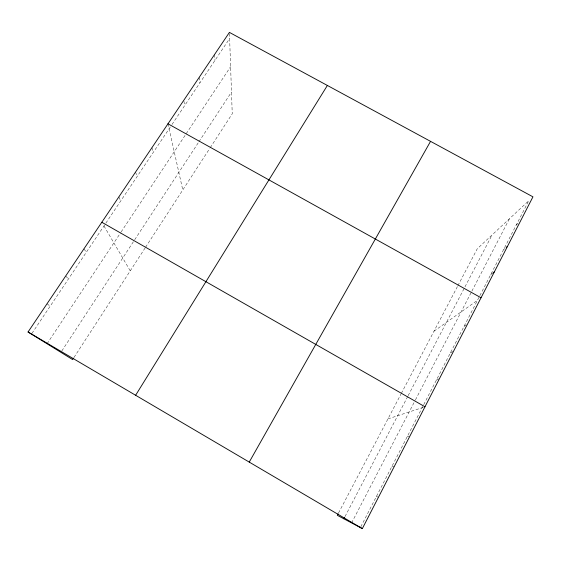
<?xml version="1.0" encoding="UTF-8"?>
<svg xmlns="http://www.w3.org/2000/svg" width="561" height="561" viewBox="0 0 561 561"><rect width="100%" height="100%" fill="white"/><g stroke="black" fill="none" stroke-linecap="round" stroke-linejoin="round"><path stroke-width="0.42" stroke-dasharray="2.81 2.1" d="M360.793 526.807L423.331 405.4M423.723 404.635L479.466 296.425M479.865 295.654L528.75 200.754L477.292 248.733L457.958 285.549M351.607 522.908L415.063 400.617M415.456 399.867L471.471 291.902M471.878 291.131L509.423 218.769M345.029 516.513L407.749 396.417M408.156 395.645L492.081 234.94M338.535 512.992L400.926 394.173M401.325 393.408L457.566 286.306M74.045 357.378L145.096 247.976M145.565 247.247L209.758 148.413M210.235 147.683L232.24 113.799L229.421 32.391M61.85 350.913L134.226 240.466M134.71 239.736L198.475 142.438M198.952 141.716L231.49 92.067M47.068 343.767L120.657 232.668M121.141 231.938L230.613 66.675M31.949 333.395L105.405 223.818M105.882 223.103L171.533 125.173M172.017 124.451L229.638 38.506M516.281 224.954L518.02 223.411M503.582 249.603L504.886 248.516M490.644 274.715L493.14 272.779M433.997 331.193L477.467 300.303M464.031 326.383L466.759 324.658M450.343 352.967L452.916 351.551M436.381 380.07L439.417 378.71M387.939 418.906L424.27 407.005M407.181 436.753L409.151 436.402M391.908 466.401L394.313 466.408M376.319 496.674L378.493 497.179M47.054 303.718L50.139 306.257M65.679 276.019L68.442 278.957M83.919 248.867L86.38 252.198M103.967 225.957L130.243 270.844M118.827 196.939L120.713 200.985M135.524 172.094L137.143 176.47M151.905 147.718L153.272 152.417M167.984 123.799L182.774 189.969M183.896 101.071L184.646 105.608M199.267 77.257L199.912 82.839M214.484 54.62L214.905 60.476"/><path stroke-width="0.84" d="M338.129 513.764L337.315 515.307L362.329 528.609L532.95 196.834L229.421 32.391L28.05 332L72.614 359.573L73.568 358.107M343.844 518.778L344.636 517.27M249.245 462.096L430.553 141.351M135.629 395.267L327.379 85.454M506.183 247.429L507.488 246.342M493.14 272.779L494.388 271.812M167.984 123.799L481.043 297.765M101.807 222.261L424.986 406.774M28.05 332L362.329 528.609"/></g></svg>
